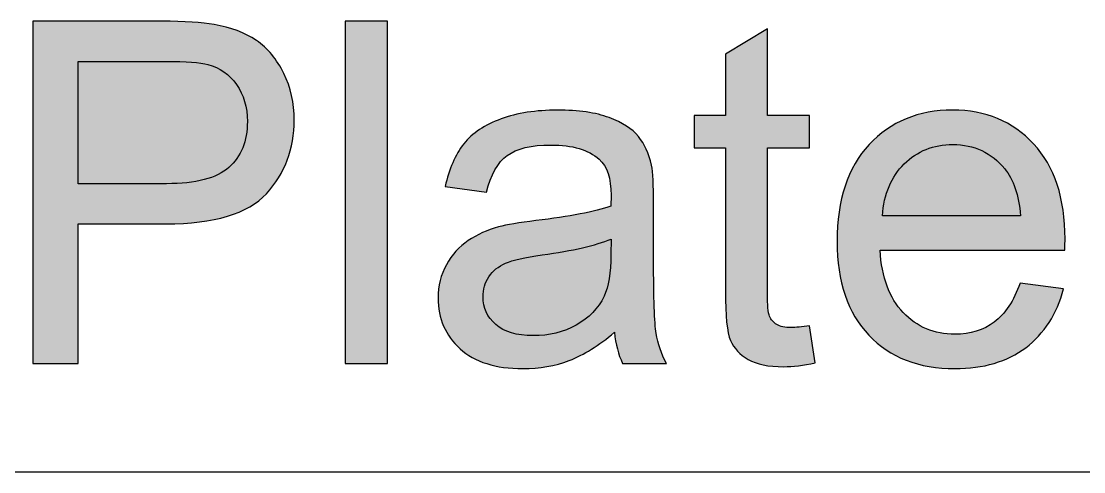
# Model space of a CAD drawing. Header units: inches. Extents: x -12.6 to 12.6, y -17.1 to 17.1.
# Drawn here: x 1.73 to 7.91, y -14.39 to -11.77 of the extents above; entities that cross this region are included whole.
import ezdxf

# ---------------------------------------------------------------- set-up
doc = ezdxf.new("R2010")
doc.units = ezdxf.units.IN
doc.header["$MEASUREMENT"] = 0
doc.layers.add('Layer 1', color=7, linetype='Continuous')

msp = doc.modelspace()

# ---------------------------------------------------------------- hatches: boundary and pattern name
at = {"layer": 'Layer 1', "true_color": 0x000000}
h = msp.add_hatch(color=18, dxfattribs=at)
edge = h.paths.add_edge_path()
edge.add_spline(control_points=[(1.7966, -13.7567), (1.7966, -13.7567), (1.7966, -11.7679), (1.7966, -11.7679), (1.7966, -11.7679), (2.5475, -11.7679), (2.5475, -11.7679), (2.6795, -11.7679), (2.7804, -11.7744), (2.8503, -11.7869), (2.948, -11.8031), (3.0299, -11.8341), (3.0961, -11.8795), (3.1623, -11.9253), (3.2155, -11.9892), (3.2558, -12.0711), (3.2961, -12.1531), (3.316, -12.2433), (3.316, -12.3419), (3.316, -12.5105), (3.2623, -12.6535), (3.1544, -12.7702), (3.047, -12.8873), (2.8521, -12.9456), (2.5707, -12.9456), (2.5707, -12.9456), (2.0605, -12.9456), (2.0605, -12.9456), (2.0605, -12.9456), (2.0605, -13.7567), (2.0605, -13.7567), (2.0605, -13.7567), (1.7966, -13.7567), (1.7966, -13.7567)], knot_values=[0, 0, 0, 0, 0.090909, 0.090909, 0.090909, 0.181818, 0.181818, 0.181818, 0.272727, 0.272727, 0.272727, 0.363636, 0.363636, 0.363636, 0.454545, 0.454545, 0.454545, 0.545455, 0.545455, 0.545455, 0.636364, 0.636364, 0.636364, 0.727273, 0.727273, 0.727273, 0.818182, 0.818182, 0.818182, 0.909091, 0.909091, 0.909091, 1, 1, 1, 1], degree=3, periodic=1)
h = msp.add_hatch(color=18, dxfattribs=at)
edge = h.paths.add_edge_path()
edge.add_spline(control_points=[(3.6132, -13.7567), (3.6132, -13.7567), (3.6132, -11.7679), (3.6132, -11.7679), (3.6132, -11.7679), (3.8576, -11.7679), (3.8576, -11.7679), (3.8576, -11.7679), (3.8576, -13.7567), (3.8576, -13.7567), (3.8576, -13.7567), (3.6132, -13.7567), (3.6132, -13.7567)], knot_values=[0, 0, 0, 0, 0.25, 0.25, 0.25, 0.5, 0.5, 0.5, 0.75, 0.75, 0.75, 1, 1, 1, 1], degree=3, periodic=1)
h = msp.add_hatch(color=18, dxfattribs=at)
edge = h.paths.add_edge_path()
edge.add_spline(control_points=[(6.3112, -13.5386), (6.3112, -13.5386), (6.3445, -13.7544), (6.3445, -13.7544), (6.276, -13.7687), (6.2144, -13.7761), (6.1607, -13.7761), (6.0723, -13.7761), (6.0038, -13.7622), (5.9547, -13.734), (5.9061, -13.7058), (5.8719, -13.6692), (5.852, -13.6234), (5.8321, -13.5775), (5.8223, -13.4812), (5.8223, -13.3345), (5.8223, -13.3345), (5.8223, -12.504), (5.8223, -12.504), (5.8223, -12.504), (5.6418, -12.504), (5.6418, -12.504), (5.6418, -12.504), (5.6418, -12.3151), (5.6418, -12.3151), (5.6418, -12.3151), (5.8223, -12.3151), (5.8223, -12.3151), (5.8223, -12.3151), (5.8223, -11.9586), (5.8223, -11.9586), (5.8223, -11.9586), (6.0668, -11.8119), (6.0668, -11.8119), (6.0668, -11.8119), (6.0668, -12.3151), (6.0668, -12.3151), (6.0668, -12.3151), (6.3112, -12.3151), (6.3112, -12.3151), (6.3112, -12.3151), (6.3112, -12.504), (6.3112, -12.504), (6.3112, -12.504), (6.0668, -12.504), (6.0668, -12.504), (6.0668, -12.504), (6.0668, -13.3484), (6.0668, -13.3484), (6.0668, -13.4183), (6.0709, -13.4632), (6.0797, -13.4831), (6.0881, -13.503), (6.102, -13.5187), (6.1214, -13.5308), (6.1408, -13.5423), (6.1686, -13.5484), (6.2047, -13.5484), (6.2316, -13.5484), (6.2672, -13.5451), (6.3112, -13.5386)], knot_values=[0, 0, 0, 0, 0.05, 0.05, 0.05, 0.1, 0.1, 0.1, 0.15, 0.15, 0.15, 0.2, 0.2, 0.2, 0.25, 0.25, 0.25, 0.3, 0.3, 0.3, 0.35, 0.35, 0.35, 0.4, 0.4, 0.4, 0.45, 0.45, 0.45, 0.5, 0.5, 0.5, 0.55, 0.55, 0.55, 0.6, 0.6, 0.6, 0.65, 0.65, 0.65, 0.7, 0.7, 0.7, 0.75, 0.75, 0.75, 0.8, 0.8, 0.8, 0.85, 0.85, 0.85, 0.9, 0.9, 0.9, 0.95, 0.95, 0.95, 1, 1, 1, 1], degree=3, periodic=1)
h = msp.add_hatch(color=18, dxfattribs=at)
edge = h.paths.add_edge_path()
edge.add_spline(control_points=[(2.0605, -12.7123), (2.0605, -12.7123), (2.5744, -12.7123), (2.5744, -12.7123), (2.7447, -12.7123), (2.8651, -12.6808), (2.9369, -12.6174), (3.0081, -12.554), (3.0438, -12.4651), (3.0438, -12.3498), (3.0438, -12.2669), (3.023, -12.1957), (2.9808, -12.1364), (2.9387, -12.0771), (2.8832, -12.0378), (2.8146, -12.0188), (2.7702, -12.0072), (2.6883, -12.0012), (2.5693, -12.0012), (2.5693, -12.0012), (2.0605, -12.0012), (2.0605, -12.0012), (2.0605, -12.0012), (2.0605, -12.7123), (2.0605, -12.7123)], knot_values=[0, 0, 0, 0, 0.125, 0.125, 0.125, 0.25, 0.25, 0.25, 0.375, 0.375, 0.375, 0.5, 0.5, 0.5, 0.625, 0.625, 0.625, 0.75, 0.75, 0.75, 0.875, 0.875, 0.875, 1, 1, 1, 1], degree=3, periodic=1)
h = msp.add_hatch(color=18, dxfattribs=at)
edge = h.paths.add_edge_path()
edge.add_spline(control_points=[(5.1775, -13.5761), (5.0867, -13.6534), (4.9992, -13.7076), (4.9154, -13.7396), (4.8317, -13.7715), (4.7419, -13.7872), (4.6456, -13.7872), (4.4872, -13.7872), (4.3655, -13.7488), (4.2803, -13.6715), (4.1951, -13.5947), (4.1525, -13.496), (4.1525, -13.3761), (4.1525, -13.3058), (4.1687, -13.2414), (4.2007, -13.1831), (4.2331, -13.1248), (4.2752, -13.0785), (4.3271, -13.0433), (4.3794, -13.0081), (4.4377, -12.9813), (4.503, -12.9632), (4.5511, -12.9507), (4.6238, -12.9387), (4.7206, -12.9266), (4.9178, -12.9035), (5.0636, -12.8752), (5.1566, -12.8428), (5.1576, -12.8095), (5.158, -12.7882), (5.158, -12.7794), (5.158, -12.6804), (5.1349, -12.6104), (5.0886, -12.5697), (5.0261, -12.5146), (4.933, -12.4873), (4.8099, -12.4873), (4.6946, -12.4873), (4.6094, -12.5077), (4.5548, -12.548), (4.4997, -12.5882), (4.4595, -12.6595), (4.4331, -12.7623), (4.4331, -12.7623), (4.1942, -12.729), (4.1942, -12.729), (4.216, -12.6267), (4.2516, -12.5438), (4.3016, -12.4808), (4.3516, -12.4179), (4.4238, -12.3697), (4.5183, -12.3355), (4.6122, -12.3017), (4.7219, -12.2845), (4.846, -12.2845), (4.9691, -12.2845), (5.0696, -12.2989), (5.1469, -12.3281), (5.2238, -12.3572), (5.2807, -12.3933), (5.3168, -12.4373), (5.3529, -12.4813), (5.3784, -12.5368), (5.3932, -12.604), (5.4011, -12.6456), (5.4052, -12.7206), (5.4052, -12.8285), (5.4052, -12.8285), (5.4052, -13.1525), (5.4052, -13.1525), (5.4052, -13.3789), (5.4103, -13.522), (5.4205, -13.5826), (5.4302, -13.6433), (5.4506, -13.7011), (5.4802, -13.7567), (5.4802, -13.7567), (5.2247, -13.7567), (5.2247, -13.7567), (5.2002, -13.7053), (5.1844, -13.6451), (5.1775, -13.5761)], knot_values=[0, 0, 0, 0, 0.037037, 0.037037, 0.037037, 0.074074, 0.074074, 0.074074, 0.111111, 0.111111, 0.111111, 0.148148, 0.148148, 0.148148, 0.185185, 0.185185, 0.185185, 0.222222, 0.222222, 0.222222, 0.259259, 0.259259, 0.259259, 0.296296, 0.296296, 0.296296, 0.333333, 0.333333, 0.333333, 0.37037, 0.37037, 0.37037, 0.407407, 0.407407, 0.407407, 0.444444, 0.444444, 0.444444, 0.481481, 0.481481, 0.481481, 0.518519, 0.518519, 0.518519, 0.555556, 0.555556, 0.555556, 0.592593, 0.592593, 0.592593, 0.62963, 0.62963, 0.62963, 0.666667, 0.666667, 0.666667, 0.703704, 0.703704, 0.703704, 0.740741, 0.740741, 0.740741, 0.777778, 0.777778, 0.777778, 0.814815, 0.814815, 0.814815, 0.851852, 0.851852, 0.851852, 0.888889, 0.888889, 0.888889, 0.925926, 0.925926, 0.925926, 0.962963, 0.962963, 0.962963, 1, 1, 1, 1], degree=3, periodic=1)
h = msp.add_hatch(color=18, dxfattribs=at)
edge = h.paths.add_edge_path()
edge.add_spline(control_points=[(7.5357, -13.29), (7.5357, -13.29), (7.7884, -13.3234), (7.7884, -13.3234), (7.7491, -13.4701), (7.6755, -13.5845), (7.5681, -13.6655), (7.4607, -13.7465), (7.3236, -13.7872), (7.1565, -13.7872), (6.9464, -13.7872), (6.7797, -13.7224), (6.6566, -13.5928), (6.5334, -13.4636), (6.4718, -13.2817), (6.4718, -13.0479), (6.4718, -12.8063), (6.5339, -12.6183), (6.6584, -12.485), (6.7829, -12.3512), (6.9445, -12.2845), (7.1431, -12.2845), (7.3352, -12.2845), (7.4922, -12.3498), (7.6139, -12.4808), (7.7357, -12.6118), (7.7968, -12.7961), (7.7968, -13.0336), (7.7968, -13.0479), (7.7963, -13.0697), (7.7954, -13.0984), (7.7954, -13.0984), (6.7218, -13.0984), (6.7218, -13.0984), (6.7311, -13.2562), (6.7755, -13.3775), (6.8561, -13.4613), (6.9362, -13.5451), (7.0366, -13.5872), (7.1565, -13.5872), (7.2459, -13.5872), (7.3223, -13.5636), (7.3852, -13.5164), (7.4486, -13.4692), (7.4986, -13.3937), (7.5357, -13.29)], knot_values=[0, 0, 0, 0, 0.066667, 0.066667, 0.066667, 0.133333, 0.133333, 0.133333, 0.2, 0.2, 0.2, 0.266667, 0.266667, 0.266667, 0.333333, 0.333333, 0.333333, 0.4, 0.4, 0.4, 0.466667, 0.466667, 0.466667, 0.533333, 0.533333, 0.533333, 0.6, 0.6, 0.6, 0.666667, 0.666667, 0.666667, 0.733333, 0.733333, 0.733333, 0.8, 0.8, 0.8, 0.866667, 0.866667, 0.866667, 0.933333, 0.933333, 0.933333, 1, 1, 1, 1], degree=3, periodic=1)
h = msp.add_hatch(color=18, dxfattribs=at)
edge = h.paths.add_edge_path()
edge.add_spline(control_points=[(6.7357, -12.8984), (6.7357, -12.8984), (7.5384, -12.8984), (7.5384, -12.8984), (7.5278, -12.7771), (7.4968, -12.6864), (7.4463, -12.6257), (7.369, -12.5317), (7.2681, -12.4845), (7.1445, -12.4845), (7.0325, -12.4845), (6.9385, -12.522), (6.8621, -12.597), (6.7862, -12.672), (6.7441, -12.7725), (6.7357, -12.8984)], knot_values=[0, 0, 0, 0, 0.2, 0.2, 0.2, 0.4, 0.4, 0.4, 0.6, 0.6, 0.6, 0.8, 0.8, 0.8, 1, 1, 1, 1], degree=3, periodic=1)
h = msp.add_hatch(color=18, dxfattribs=at)
edge = h.paths.add_edge_path()
edge.add_spline(control_points=[(5.158, -13.0345), (5.0691, -13.0706), (4.9358, -13.1012), (4.7581, -13.1262), (4.6571, -13.1405), (4.5858, -13.1567), (4.5442, -13.1748), (4.5025, -13.1928), (4.4706, -13.2192), (4.4479, -13.2535), (4.4252, -13.2882), (4.4136, -13.3266), (4.4136, -13.3692), (4.4136, -13.4336), (4.4382, -13.4877), (4.4877, -13.5308), (4.5372, -13.5738), (4.6094, -13.5956), (4.7044, -13.5956), (4.7983, -13.5956), (4.8821, -13.5752), (4.9557, -13.534), (5.0289, -13.4933), (5.083, -13.4373), (5.1173, -13.3664), (5.1437, -13.3113), (5.1566, -13.2303), (5.1566, -13.1234), (5.1566, -13.1234), (5.158, -13.0345), (5.158, -13.0345)], knot_values=[0, 0, 0, 0, 0.1, 0.1, 0.1, 0.2, 0.2, 0.2, 0.3, 0.3, 0.3, 0.4, 0.4, 0.4, 0.5, 0.5, 0.5, 0.6, 0.6, 0.6, 0.7, 0.7, 0.7, 0.8, 0.8, 0.8, 0.9, 0.9, 0.9, 1, 1, 1, 1], degree=3, periodic=1)

# ---------------------------------------------------------------- linework, layer by layer
at = {"layer": 'Layer 1'}
for points, knots in [([(1.7966, -13.7567), (1.7966, -13.7567), (1.7966, -11.7679), (1.7966, -11.7679), (1.7966, -11.7679), (2.5475, -11.7679), (2.5475, -11.7679), (2.6795, -11.7679), (2.7804, -11.7744), (2.8503, -11.7869), (2.948, -11.8031), (3.0299, -11.8341), (3.0961, -11.8795), (3.1623, -11.9253), (3.2155, -11.9892), (3.2558, -12.0711), (3.2961, -12.1531), (3.316, -12.2433), (3.316, -12.3419), (3.316, -12.5105), (3.2623, -12.6535), (3.1544, -12.7702), (3.047, -12.8873), (2.8521, -12.9456), (2.5707, -12.9456), (2.5707, -12.9456), (2.0605, -12.9456), (2.0605, -12.9456), (2.0605, -12.9456), (2.0605, -13.7567), (2.0605, -13.7567), (2.0605, -13.7567), (1.7966, -13.7567), (1.7966, -13.7567)], [0, 0, 0, 0, 0.090909, 0.090909, 0.090909, 0.181818, 0.181818, 0.181818, 0.272727, 0.272727, 0.272727, 0.363636, 0.363636, 0.363636, 0.454545, 0.454545, 0.454545, 0.545455, 0.545455, 0.545455, 0.636364, 0.636364, 0.636364, 0.727273, 0.727273, 0.727273, 0.818182, 0.818182, 0.818182, 0.909091, 0.909091, 0.909091, 1, 1, 1, 1]), ([(3.6132, -13.7567), (3.6132, -13.7567), (3.6132, -11.7679), (3.6132, -11.7679), (3.6132, -11.7679), (3.8576, -11.7679), (3.8576, -11.7679), (3.8576, -11.7679), (3.8576, -13.7567), (3.8576, -13.7567), (3.8576, -13.7567), (3.6132, -13.7567), (3.6132, -13.7567)], [0, 0, 0, 0, 0.25, 0.25, 0.25, 0.5, 0.5, 0.5, 0.75, 0.75, 0.75, 1, 1, 1, 1]), ([(6.3112, -13.5386), (6.3112, -13.5386), (6.3445, -13.7544), (6.3445, -13.7544), (6.276, -13.7687), (6.2144, -13.7761), (6.1607, -13.7761), (6.0723, -13.7761), (6.0038, -13.7622), (5.9547, -13.734), (5.9061, -13.7058), (5.8719, -13.6692), (5.852, -13.6234), (5.8321, -13.5775), (5.8223, -13.4812), (5.8223, -13.3345), (5.8223, -13.3345), (5.8223, -12.504), (5.8223, -12.504), (5.8223, -12.504), (5.6418, -12.504), (5.6418, -12.504), (5.6418, -12.504), (5.6418, -12.3151), (5.6418, -12.3151), (5.6418, -12.3151), (5.8223, -12.3151), (5.8223, -12.3151), (5.8223, -12.3151), (5.8223, -11.9586), (5.8223, -11.9586), (5.8223, -11.9586), (6.0668, -11.8119), (6.0668, -11.8119), (6.0668, -11.8119), (6.0668, -12.3151), (6.0668, -12.3151), (6.0668, -12.3151), (6.3112, -12.3151), (6.3112, -12.3151), (6.3112, -12.3151), (6.3112, -12.504), (6.3112, -12.504), (6.3112, -12.504), (6.0668, -12.504), (6.0668, -12.504), (6.0668, -12.504), (6.0668, -13.3484), (6.0668, -13.3484), (6.0668, -13.4183), (6.0709, -13.4632), (6.0797, -13.4831), (6.0881, -13.503), (6.102, -13.5187), (6.1214, -13.5308), (6.1408, -13.5423), (6.1686, -13.5484), (6.2047, -13.5484), (6.2316, -13.5484), (6.2672, -13.5451), (6.3112, -13.5386)], [0, 0, 0, 0, 0.05, 0.05, 0.05, 0.1, 0.1, 0.1, 0.15, 0.15, 0.15, 0.2, 0.2, 0.2, 0.25, 0.25, 0.25, 0.3, 0.3, 0.3, 0.35, 0.35, 0.35, 0.4, 0.4, 0.4, 0.45, 0.45, 0.45, 0.5, 0.5, 0.5, 0.55, 0.55, 0.55, 0.6, 0.6, 0.6, 0.65, 0.65, 0.65, 0.7, 0.7, 0.7, 0.75, 0.75, 0.75, 0.8, 0.8, 0.8, 0.85, 0.85, 0.85, 0.9, 0.9, 0.9, 0.95, 0.95, 0.95, 1, 1, 1, 1]), ([(2.0605, -12.7123), (2.0605, -12.7123), (2.5744, -12.7123), (2.5744, -12.7123), (2.7447, -12.7123), (2.8651, -12.6808), (2.9369, -12.6174), (3.0081, -12.554), (3.0438, -12.4651), (3.0438, -12.3498), (3.0438, -12.2669), (3.023, -12.1957), (2.9808, -12.1364), (2.9387, -12.0771), (2.8832, -12.0378), (2.8146, -12.0188), (2.7702, -12.0072), (2.6883, -12.0012), (2.5693, -12.0012), (2.5693, -12.0012), (2.0605, -12.0012), (2.0605, -12.0012), (2.0605, -12.0012), (2.0605, -12.7123), (2.0605, -12.7123)], [0, 0, 0, 0, 0.125, 0.125, 0.125, 0.25, 0.25, 0.25, 0.375, 0.375, 0.375, 0.5, 0.5, 0.5, 0.625, 0.625, 0.625, 0.75, 0.75, 0.75, 0.875, 0.875, 0.875, 1, 1, 1, 1]), ([(5.1775, -13.5761), (5.0867, -13.6534), (4.9992, -13.7076), (4.9154, -13.7396), (4.8317, -13.7715), (4.7419, -13.7872), (4.6456, -13.7872), (4.4872, -13.7872), (4.3655, -13.7488), (4.2803, -13.6715), (4.1951, -13.5947), (4.1525, -13.496), (4.1525, -13.3761), (4.1525, -13.3058), (4.1687, -13.2414), (4.2007, -13.1831), (4.2331, -13.1248), (4.2752, -13.0785), (4.3271, -13.0433), (4.3794, -13.0081), (4.4377, -12.9813), (4.503, -12.9632), (4.5511, -12.9507), (4.6238, -12.9387), (4.7206, -12.9266), (4.9178, -12.9035), (5.0636, -12.8752), (5.1566, -12.8428), (5.1576, -12.8095), (5.158, -12.7882), (5.158, -12.7794), (5.158, -12.6804), (5.1349, -12.6104), (5.0886, -12.5697), (5.0261, -12.5146), (4.933, -12.4873), (4.8099, -12.4873), (4.6946, -12.4873), (4.6094, -12.5077), (4.5548, -12.548), (4.4997, -12.5882), (4.4595, -12.6595), (4.4331, -12.7623), (4.4331, -12.7623), (4.1942, -12.729), (4.1942, -12.729), (4.216, -12.6267), (4.2516, -12.5438), (4.3016, -12.4808), (4.3516, -12.4179), (4.4238, -12.3697), (4.5183, -12.3355), (4.6122, -12.3017), (4.7219, -12.2845), (4.846, -12.2845), (4.9691, -12.2845), (5.0696, -12.2989), (5.1469, -12.3281), (5.2238, -12.3572), (5.2807, -12.3933), (5.3168, -12.4373), (5.3529, -12.4813), (5.3784, -12.5368), (5.3932, -12.604), (5.4011, -12.6456), (5.4052, -12.7206), (5.4052, -12.8285), (5.4052, -12.8285), (5.4052, -13.1525), (5.4052, -13.1525), (5.4052, -13.3789), (5.4103, -13.522), (5.4205, -13.5826), (5.4302, -13.6433), (5.4506, -13.7011), (5.4802, -13.7567), (5.4802, -13.7567), (5.2247, -13.7567), (5.2247, -13.7567), (5.2002, -13.7053), (5.1844, -13.6451), (5.1775, -13.5761)], [0, 0, 0, 0, 0.037037, 0.037037, 0.037037, 0.074074, 0.074074, 0.074074, 0.111111, 0.111111, 0.111111, 0.148148, 0.148148, 0.148148, 0.185185, 0.185185, 0.185185, 0.222222, 0.222222, 0.222222, 0.259259, 0.259259, 0.259259, 0.296296, 0.296296, 0.296296, 0.333333, 0.333333, 0.333333, 0.37037, 0.37037, 0.37037, 0.407407, 0.407407, 0.407407, 0.444444, 0.444444, 0.444444, 0.481481, 0.481481, 0.481481, 0.518519, 0.518519, 0.518519, 0.555556, 0.555556, 0.555556, 0.592593, 0.592593, 0.592593, 0.62963, 0.62963, 0.62963, 0.666667, 0.666667, 0.666667, 0.703704, 0.703704, 0.703704, 0.740741, 0.740741, 0.740741, 0.777778, 0.777778, 0.777778, 0.814815, 0.814815, 0.814815, 0.851852, 0.851852, 0.851852, 0.888889, 0.888889, 0.888889, 0.925926, 0.925926, 0.925926, 0.962963, 0.962963, 0.962963, 1, 1, 1, 1]), ([(7.5357, -13.29), (7.5357, -13.29), (7.7884, -13.3234), (7.7884, -13.3234), (7.7491, -13.4701), (7.6755, -13.5845), (7.5681, -13.6655), (7.4607, -13.7465), (7.3236, -13.7872), (7.1565, -13.7872), (6.9464, -13.7872), (6.7797, -13.7224), (6.6566, -13.5928), (6.5334, -13.4636), (6.4718, -13.2817), (6.4718, -13.0479), (6.4718, -12.8063), (6.5339, -12.6183), (6.6584, -12.485), (6.7829, -12.3512), (6.9445, -12.2845), (7.1431, -12.2845), (7.3352, -12.2845), (7.4922, -12.3498), (7.6139, -12.4808), (7.7357, -12.6118), (7.7968, -12.7961), (7.7968, -13.0336), (7.7968, -13.0479), (7.7963, -13.0697), (7.7954, -13.0984), (7.7954, -13.0984), (6.7218, -13.0984), (6.7218, -13.0984), (6.7311, -13.2562), (6.7755, -13.3775), (6.8561, -13.4613), (6.9362, -13.5451), (7.0366, -13.5872), (7.1565, -13.5872), (7.2459, -13.5872), (7.3223, -13.5636), (7.3852, -13.5164), (7.4486, -13.4692), (7.4986, -13.3937), (7.5357, -13.29)], [0, 0, 0, 0, 0.066667, 0.066667, 0.066667, 0.133333, 0.133333, 0.133333, 0.2, 0.2, 0.2, 0.266667, 0.266667, 0.266667, 0.333333, 0.333333, 0.333333, 0.4, 0.4, 0.4, 0.466667, 0.466667, 0.466667, 0.533333, 0.533333, 0.533333, 0.6, 0.6, 0.6, 0.666667, 0.666667, 0.666667, 0.733333, 0.733333, 0.733333, 0.8, 0.8, 0.8, 0.866667, 0.866667, 0.866667, 0.933333, 0.933333, 0.933333, 1, 1, 1, 1]), ([(6.7357, -12.8984), (6.7357, -12.8984), (7.5384, -12.8984), (7.5384, -12.8984), (7.5278, -12.7771), (7.4968, -12.6864), (7.4463, -12.6257), (7.369, -12.5317), (7.2681, -12.4845), (7.1445, -12.4845), (7.0325, -12.4845), (6.9385, -12.522), (6.8621, -12.597), (6.7862, -12.672), (6.7441, -12.7725), (6.7357, -12.8984)], [0, 0, 0, 0, 0.2, 0.2, 0.2, 0.4, 0.4, 0.4, 0.6, 0.6, 0.6, 0.8, 0.8, 0.8, 1, 1, 1, 1]), ([(5.158, -13.0345), (5.0691, -13.0706), (4.9358, -13.1012), (4.7581, -13.1262), (4.6571, -13.1405), (4.5858, -13.1567), (4.5442, -13.1748), (4.5025, -13.1928), (4.4706, -13.2192), (4.4479, -13.2535), (4.4252, -13.2882), (4.4136, -13.3266), (4.4136, -13.3692), (4.4136, -13.4336), (4.4382, -13.4877), (4.4877, -13.5308), (4.5372, -13.5738), (4.6094, -13.5956), (4.7044, -13.5956), (4.7983, -13.5956), (4.8821, -13.5752), (4.9557, -13.534), (5.0289, -13.4933), (5.083, -13.4373), (5.1173, -13.3664), (5.1437, -13.3113), (5.1566, -13.2303), (5.1566, -13.1234), (5.1566, -13.1234), (5.158, -13.0345), (5.158, -13.0345)], [0, 0, 0, 0, 0.1, 0.1, 0.1, 0.2, 0.2, 0.2, 0.3, 0.3, 0.3, 0.4, 0.4, 0.4, 0.5, 0.5, 0.5, 0.6, 0.6, 0.6, 0.7, 0.7, 0.7, 0.8, 0.8, 0.8, 0.9, 0.9, 0.9, 1, 1, 1, 1])]:
    msp.add_open_spline(points, degree=3, knots=knots, dxfattribs=at)
at = {"layer": 'Layer 1', "lineweight": 25}
msp.add_open_spline([(-6.6001, -14.3867), (-6.6001, -14.3867), (12.2699, -14.3867), (12.2699, -14.3867)], degree=3, dxfattribs=at)

doc.saveas('drawing.dxf')
